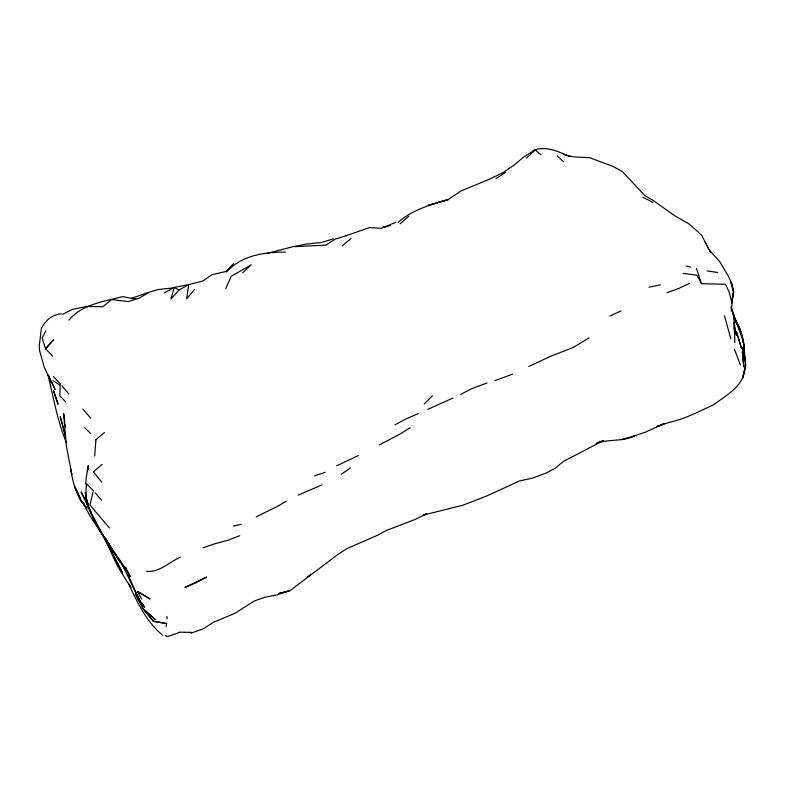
<?xml version="1.0" encoding="UTF-8"?>
<svg xmlns="http://www.w3.org/2000/svg" width="785" height="785" viewBox="0 0 785 785"><rect width="100%" height="100%" fill="white"/><g stroke="black" fill="none" stroke-linecap="round" stroke-linejoin="round"><path stroke-width="1.18" d="M744.474 354.015C744.572 341.838 741.56 329.268 734.583 319.152M86.085 497.778L86.124 487.534L86.831 483.972L93.69 491.037M88.067 469.391L88.185 465.907L87.38 470.872L88.499 465.515L86.193 477.437L85.791 484.335M734.063 322.39L734.613 332.604L734.014 322.517M731.188 311.233L733.062 292.726L731.826 303.069M744.533 359.962L744.474 351.994M94.661 456.065L95.927 440.051M744.602 358.706L743.464 346.715L744.886 360.776M166.126 626.597L166.577 623.388L153.389 621.288L143.056 608.64L135.491 593.951L143.056 608.64L153.389 621.288L164.35 623.241M745.318 365.457L745.583 363.514M744.906 366.87C744.828 385.769 726.586 395.09 713.3 404.903C698.984 411.369 684.863 419.102 669.311 422.281L657.006 426.51L664.64 423.39L645.564 432.113L631.915 436.646M745.043 367.4L742.669 378.046L745.75 365.555L742.639 347.588L745.573 361.875L743.532 347.088L744.259 356.684M189.47 632.288L191.687 632.926L191.795 632.445L179.265 632.17M92.954 492.548L89.932 504.99L109.439 527.981M225.746 288.743L231.202 276.32L251.229 264.82L242.732 272.787M45.844 330.868L42.096 338.09L45.589 348.815L52.536 356.086M53.586 339.67L45.589 348.815L53.527 339.689M194.523 289.459L186.693 298.84L188.704 284.621L202.805 281.04L212.048 274.642L225.854 271.502L233.596 263.583M179.019 290.048L170.953 298.938L174.241 287.398L188.704 284.621L179.019 290.048L174.241 287.398L164.507 292.746M424.155 404L432.486 395.689M526.696 158.03L535.105 149.896L540.943 154.802M226.551 271.944C241.378 255.508 264.388 251.867 285.524 252.113M400.134 223.892L408.75 216.199M68.835 320.152C82.346 304.129 103.541 301.685 122.519 296.612L135.776 299.144L139.053 298.202L148.64 292.56M398.093 222.498C411.958 209.889 430.612 204.669 448.294 199.606M93.386 471.863L102.119 464.406M95.741 439.855L104.513 432.476M342.182 245.901L350.974 238.542M307.455 576.946L311.066 574.198M341.249 474.336L350.552 467.84M535.105 149.896L523.742 156.951L514.195 165.017L503.126 172.533L489.575 179.196L461.521 190.706L447.941 199.704L428.541 205.238L447.941 199.704M496.071 178.529L505.442 172.455M410.113 427.746L400.389 433.879L379.44 444.81M286.27 501.213L277.556 506.345L256.165 516.864M589.152 337.766L573.658 347.284L550.589 356.292M426.638 513.812L415.226 519.405L386.279 530.542L377.173 535.419L346.391 548.862L336.893 555.201L289.567 590.977L278.538 593.568L288.949 590.86L276.909 594.912L264.535 597.356L254.055 601.094L235.235 613.154L213.127 622.456L203.531 628.707L191.687 632.926M395.11 424.754L405.452 419.19L418.209 413.607M180.422 557.252C169.109 561.883 159.522 572.805 146.442 571.333M460.667 394.443L471.118 388.967L487.004 382.962M336.628 465.809L358.323 455.565M62.584 314.373L72.475 309.388L86.87 306.435L102.796 306.729L111.647 299.546L128.406 301.617L135.776 299.144M550.079 356.537L528.805 366.448M425.666 514.018L423.615 515.019L462.836 505.255L486.308 496.159L519.68 480.911L532.426 478.134L545.693 473.257L554.789 468.488L563.463 461.413L603.439 440.552L597.081 442.907M321.987 484.914L298.143 495.09M689.456 283.375L678.613 288.507L666.867 292.825M609.935 316.012L620.886 310.978M452.866 398.093L427.668 409.397M390.528 225.491L383.472 227.316L395.866 222.341M512.527 374.19L494.942 380.637M239.749 535.694L227.738 540.306L215.384 543.612M179.451 632.435L167.539 636.596L165.193 635.487M131.958 298.153L145.529 293.462M202.972 547.783L215.002 543.72M314.657 475.818L325.245 472.305M346.116 235.736L370.206 227.375M322.036 242.32L333.507 238.797M145.833 293.158L158.335 289.518L173.093 287.918M621.092 439.659L634.408 435.95C622.122 442.043 608.66 438.727 596.139 443.407M267.057 253.408L292.726 246.745L306.336 244.106L321.242 242.437M233.322 526.078L241.329 524.321M648.95 287.202L660.43 284.867M533.162 150.543C545.83 145.421 558.469 151.485 569.9 156.745M382.423 227.316L385.69 226.747M346.548 235.647L335.401 239.013L326.02 245.077L295.199 246.667M61.397 313.804C52.399 314.392 45.088 320.574 41.35 328.591L39.25 346.087L39.466 350.247L44.156 367.056L55.019 389.527L51.751 381.883M683.264 273.435L696.903 275.201L701.515 283.719L725.448 284.229L729.098 291.873L731.767 302.49L733.7 292.089L731.748 283.326L728.205 275.878L719.806 261.807L709.032 249.659L701.554 235.058L689.112 223.97L674.972 215.875L652.796 200.175L644.985 195.72L622.436 171.66L613.105 166.479L589.653 157.697L574.061 156.931M370.687 227.601L381.883 228.327M707.03 270.913L717.657 272.493M563.63 154.566L573.138 156.755M686.061 265.958L690.594 267.047M652.894 202.471L642.856 197.133M137.758 591.635L149.866 598.877L137.758 591.635L141.545 599.063M53.056 380.597L60.18 385.386L59.827 395.866L65.528 401.714M111.313 551.021L122.617 573.129L91.982 514.234M162.524 635.134C146.56 621.877 137.532 602.929 129.044 584.452L130.85 587.474L122.538 574.227C113.109 560.274 108.84 543.75 99.234 529.895L99.989 530.984L90.226 516.275L82.435 501.929M557.291 155.989L563.502 161.681M84.878 427.815L90.717 433.555M53.439 376.515L60.592 384.199M82.817 408.965L90.746 418.228M95.25 492.862L101.51 500.143M61.858 385.72L68.648 393.805M93.621 472.119L101.824 482.284M90.206 509.965L88.185 507.081L90.932 512.232M120.615 562.619L112.275 549.951L120.625 562.531M123.235 566.397L125.188 569.302M83.19 502.4L84.466 504.362M85.732 506.315L87.007 508.278C76.871 497.935 72.868 483.275 70.856 469.283L71.808 474.317L66.303 445.723L63.673 413.616L64.763 421.751M104.425 536.616L112.383 549.716L110.616 546.674M136.541 594.294L137.768 596.286M142.056 603.263L144.509 607.247C133.048 591.812 128.308 572.324 116.72 556.732M78.117 494.57L81.65 502.017L74.82 486.788L80.531 498.622M734.377 319.338L739.804 328.522L735.535 320.3L742.365 337.903L744.288 346.685L740.039 329.563L742.365 337.903L731.188 307.651M108.261 542.621L109.439 544.653M710.759 252.75L705.313 242.339M105.759 538.598L107.977 542.749M136.482 594.363L139.75 600.702L127.867 574.61M114.688 558.547L118.506 565.946L114.777 558.498M88.322 505.197L85.114 498.818L91.541 514.185L90.344 510.721M125.629 567.182L126.689 569.321M127.199 570.381L130.241 576.749C115.719 550.52 92.767 528.04 85.977 498.014L88.362 504.941M90.01 509.956L81.1 491.881L89.981 509.926M109.027 545.487L110.911 549.843L109.007 545.516M740.363 364.976L734.505 349.354M65.577 435.881L60.259 416.619L65.391 436.293M48.552 375.652L51.025 382.58L48.719 375.593M734.377 328.591L736.624 335.342L734.358 328.552L735.555 332.065L733.141 313.254L731.169 307.053M66.421 442.72C57.256 420.976 53.714 397.671 47.895 374.995M696.462 268.49L701.515 283.719M732.856 312.842L735.82 322.301L733.259 314.128M724.427 315.678L730.894 338.973M85.977 498.014L88.283 506.531L85.094 492.45M65.086 423.92L65.567 426.962M166.812 616.382L167.146 618.776M742.806 356.478L742.365 351.876L743.807 366.83L743.032 358.774M734.505 327.325L734.809 342.662M206.475 577.142L196.083 582.686L184.868 587.474L206.475 577.142M155.391 619.64L144.528 610.063L155.391 619.64M736.556 322.076L734.937 320.368L736.556 322.076M107.496 543.426L99.489 529.061L107.496 543.426M58.041 404.118L53.557 390.92L58.041 404.118M738.999 339.895L736.409 331.761L741.482 348.275L738.999 339.895M731.385 283.748L730.963 282.276L733.7 292.089L731.385 283.748"/></g></svg>
